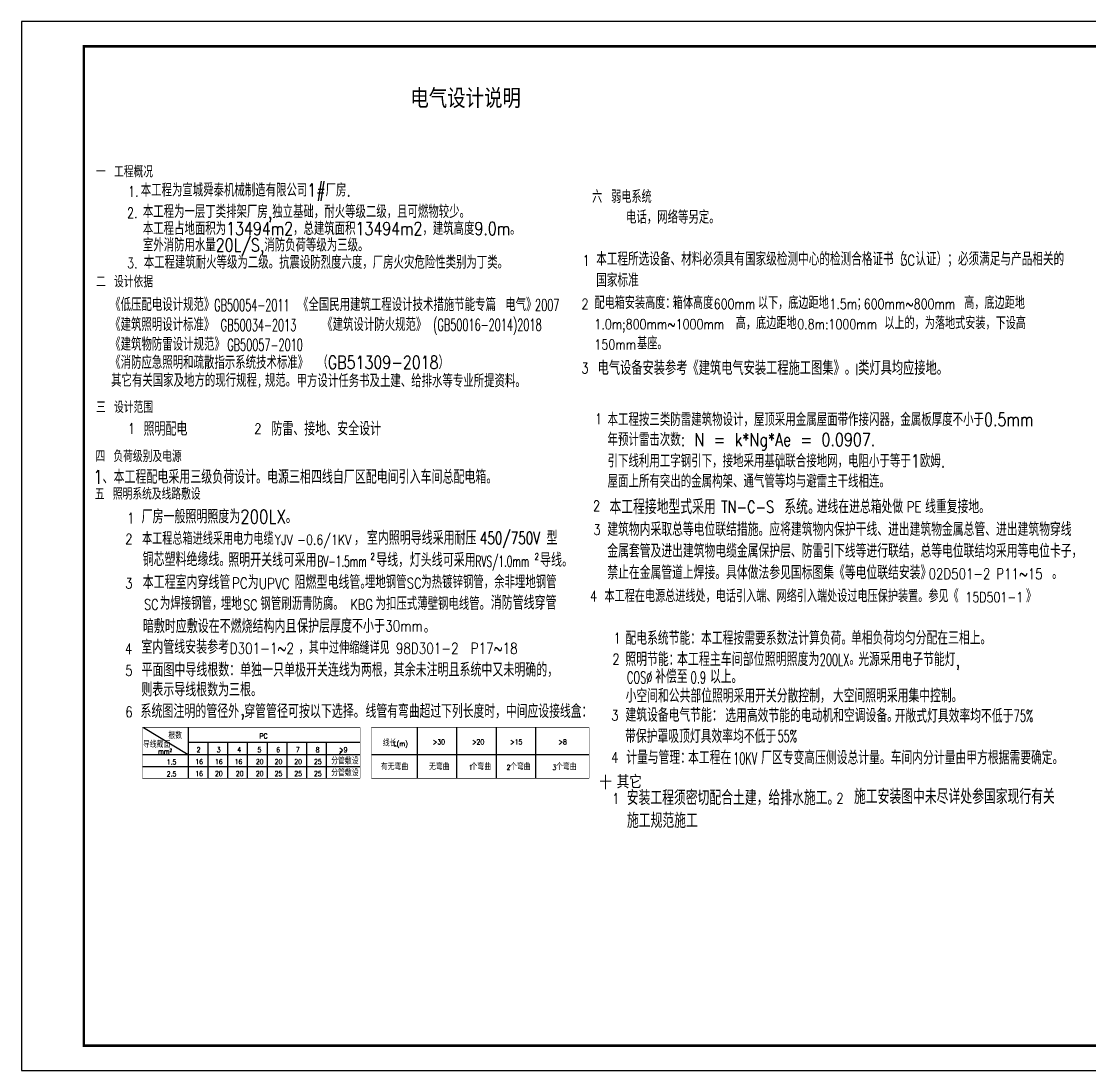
# Model space of a CAD drawing. Extents: x -496980 to 486425, y -292187 to -29437.
# Drawn here: x -496980 to -390051, y -292187 to -187187 of the extents above; entities that cross this region are included whole.
import ezdxf
from ezdxf.enums import TextEntityAlignment as Align

# ---------------------------------------------------------------- set-up
doc = ezdxf.new("R2010")
doc.units = 0
doc.header["$LTSCALE"] = 1000
doc.header["$MEASUREMENT"] = 0
doc.linetypes.add('DASH', pattern=[0.35, 0.25, -0.1])
doc.layers.add('PUB_TEXT', color=7, linetype='Continuous')
doc.layers.add('TEL_TITLE', color=7, linetype='Continuous')
doc.styles.add('-华文细黑', font='', dxfattribs={"width": 0.8})
doc.styles.add('-宋体', font='', dxfattribs={"width": 0.8})
doc.styles.add('_HZTXT', font='txt.shx', dxfattribs={"width": 0.8, "bigfont": 'hztxt.shx'})
doc.styles.add('_SIMPLEX', font='SIMPLEX.shx', dxfattribs={"width": 0.8})
doc.styles.add('_TXT', font='SIMPLEX.shx', dxfattribs={"width": 0.6})
doc.styles.get('-华文细黑').set_extended_font_data('STXihei')
doc.styles.get('-宋体').set_extended_font_data('SimSun')

msp = doc.modelspace()

# ---------------------------------------------------------------- linework, layer by layer
at = {"layer": 'PUB_TEXT', "color": 0}
for p, q in [((-484752, -257839.3), (-480287.9, -260545.9)), ((-480287.9, -257839.3), (-480287.9, -262927.1)), ((-457364.1, -257839.3), (-457364.1, -262927.1)), ((-453415.7, -257839.3), (-453415.7, -262927.1)), ((-449467.3, -257839.3), (-449467.3, -262927.1)), ((-445518.9, -257839.3), (-445518.9, -262927.1)), ((-463079.6, -259355.3), (-480287.9, -259355.3)), ((-478313.7, -259355.3), (-478313.7, -262927.1)), ((-476339.5, -259355.3), (-476339.5, -262927.1)), ((-474365.3, -259355.3), (-474365.3, -262927.1)), ((-472391.1, -259355.3), (-472391.1, -262927.1)), ((-470416.9, -259355.3), (-470416.9, -262927.1)), ((-468442.7, -259355.3), (-468442.7, -262927.1)), ((-466468.5, -259355.3), (-466468.5, -262927.1)), ((-484865.7, -260545.9), (-463079.6, -260545.9)), ((-464856.8, -260224.1), (-465152.5, -260473.4)), ((-461941.8, -260545.9), (-440155.8, -260545.9)), ((-484865.7, -261736.5), (-463079.6, -261736.5))]:
    msp.add_line(p, q, dxfattribs=at)
for points, const_width in [([(-484865.7, -257839.3), (-463079.6, -257839.3)], 63.4), ([(-484865.7, -262927.1), (-484865.7, -257839.3)], 39.6), ([(-463079.6, -262927.1), (-463079.6, -257839.3)], 39.6), ([(-461941.8, -257839.3), (-440155.8, -257839.3)], 63.4), ([(-461941.8, -262927.1), (-461941.8, -257839.3)], 39.6), ([(-440155.8, -262927.1), (-440155.8, -257839.3)], 39.6), ([(-463079.6, -262927.1), (-484865.7, -262927.1)], 63.4), ([(-440155.8, -262927.1), (-461941.8, -262927.1)], 63.4)]:
    msp.add_lwpolyline(points, dxfattribs=dict(at, const_width=const_width))
at = {"layer": 'TEL_TITLE'}
msp.add_lwpolyline([(-496980, -292186.9), (-311230, -292186.9), (-311230, -187186.9), (-496980, -187186.9)], close=True, dxfattribs=at)
at = {"layer": 'TEL_TITLE', "const_width": 250}
msp.add_lwpolyline([(-490730, -289686.9), (-313730, -289686.9), (-313730, -189686.9), (-490730, -189686.9)], close=True, dxfattribs=at)

# ---------------------------------------------------------------- texts
at = {"layer": 'PUB_TEXT', "color": 0}
for s, height, style, width, p in [('电气设计说明', 1688.54, '-宋体', 0.8, (-458041, -195678)), ('一 工程概况', 1160.87, '_HZTXT', 0.8, (-489506.3, -202807.7)), ('1.', 1041.83, '_SIMPLEX', 0.8, (-486303.8, -204730.9, -13855)), (' 本工程为宣城舜泰机械制造有限公司1#厂房.', 1302.29, '_HZTXT', 0.8, (-485957.4, -204716.9)), ('六 弱电系统', 1266.41, '_HZTXT', 0.8, (-439856, -205359.5)), ('2.', 1041.83, '_SIMPLEX', 0.8, (-486412.4, -206870.6, -13855)), ('本工程为一层丁类排架厂房,独立基础，耐火等级二级，且可燃物较少。', 1302.29, '_HZTXT', 0.8, (-484817.6, -206871)), ('电话，网络等另定。', 1302.29, '_HZTXT', 0.8, (-436457.7, -207428.1)), ('本工程占地面积为13494m2，总建筑面积13494m2，建筑高度9.0m。', 1302.29, '_HZTXT', 0.8, (-484817.6, -208567.1)), ('室外消防用水量20L/S,消防负荷等级为三级。', 1302.29, '_HZTXT', 0.8, (-484817.6, -210218.4)), ('本工程建筑耐火等级为二级。抗震设防烈度六度，厂房火灾危险性类别为丁类。', 1302.29, '_HZTXT', 0.8, (-484728.9, -211944.9)), ('1 ', 1063.78, '_SIMPLEX', 0.8, (-440812.9, -211644.7)), ('本工程所选设备、材料必须具有国家级检测中心的检测合格证书（', 1329.728, '_HZTXT', 0.8, (-439445, -211627.5)), ('3C', 1063.78, '_SIMPLEX', 0.8, (-409015.2, -211627.5)), ('认证）；必须满足与产品相关的', 1329.728, '_HZTXT', 0.8, (-407490.4, -211627.5)), ('3.', 1041.83, '_SIMPLEX', 0.8, (-486412.4, -211887.3, -13855)), ('二 设计依据', 1160.87, '_HZTXT', 0.8, (-489506.3, -213812.1)), ('国家标准', 1329.73, '_HZTXT', 0.8, (-439445, -213755)), ('《低压配电设计规范》 ', 1303.345, '_HZTXT', 0.8, (-488091.8, -216177.7)), ('《全国民用建筑工程设计技术措施节能专篇 电气》', 1303.345, '_HZTXT', 0.8, (-469290.2, -216184.4)), ('配电箱安装高度：', 1266.41, '_HZTXT', 0.8, (-439613.8, -215974.5)), ('箱体高度 ', 1266.41, '_HZTXT', 0.8, (-431778, -215974.5)), ('以下，底边距地', 1266.41, '_HZTXT', 0.8, (-423254.7, -215974.5)), ('；  ', 1266.41, '_HZTXT', 0.8, (-413366.2, -215974.5)), ('高，底边距地', 1266.41, '_HZTXT', 0.8, (-402604.9, -215974.5)), ('GB50054-2011', 1186.376, '_SIMPLEX', 0.6, (-477686.1, -216177.7)), ('2007', 1186.38, '_SIMPLEX', 0.6, (-445559.9, -216164.4)), ('2', 1055.3, '_HZTXT', 0.8, (-440918.7, -215999.3)), ('600mm', 1013.13, '_SIMPLEX', 0.8, (-427678.6, -215974.5)), ('1.5m', 1013.13, '_SIMPLEX', 0.8, (-416092, -215974.5)), ('600mm~800mm', 1013.126, '_SIMPLEX', 0.8, (-412663.8, -215974.5)), ('《建筑照明设计标准》 ', 1303.345, '_HZTXT', 0.8, (-488093.1, -218172.7)), ('GB50034-2013', 1186.376, '_SIMPLEX', 0.6, (-477022.2, -218172.7)), ('《建筑设计防火规范》', 1303.34, '_HZTXT', 0.8, (-466867.9, -218174.9)), ('(GB50016-2014)2018', 1186.376, '_SIMPLEX', 0.6, (-455759.2, -218145)), ('1.0m;800mm~1000mm', 1013.126, '_SIMPLEX', 0.8, (-439613.8, -218000.8)), ('高，底边距地', 1266.41, '_HZTXT', 0.8, (-425463.8, -218000.8)), ('0.8m:1000mm ', 1013.126, '_SIMPLEX', 0.8, (-419314.2, -218000.8)), ('以上的，为落地式安装，下设高', 1266.408, '_HZTXT', 0.8, (-410606.2, -218000.8)), ('《建筑物防雷设计规范》', 1303.345, '_HZTXT', 0.8, (-488086.3, -220148.9)), ('GB50057-2010', 1186.376, '_SIMPLEX', 0.6, (-476369.7, -220149.5)), ('150mm', 1013.13, '_SIMPLEX', 0.8, (-439613.8, -220027)), ('基座。', 1266.41, '_HZTXT', 0.8, (-435344.2, -220027)), ('《消防应急照明和疏散指示系统技术标准》 （GB51309-2018）', 1303.345, '_HZTXT', 0.8, (-488086.3, -221965.9)), ('电气设备安装参考《建筑电气安装工程施工图集》。', 1405.713, '_HZTXT', 0.8, (-439303.7, -222576.5)), ('类灯具均应接地。', 1405.71, '_HZTXT', 0.8, (-413221.3, -222576.5)), ('其它有关国家及地方的现行规程', 1303.345, '_HZTXT', 0.8, (-487995.5, -223762.3)), ('规范。', 1303.34, '_HZTXT', 0.8, (-472605, -223762.3)), ('甲方设计任务书及土建、给排水等专业所提资料。', 1303.345, '_HZTXT', 0.8, (-469427.5, -223806.9)), ('3', 1055.3, '_HZTXT', 0.8, (-440927, -222421)), ('I', 1124.6, '_SIMPLEX', 0.8, (-413493.7, -222576.5)), ('，', 1042.7, '_HZTXT', 0.8, (-473375.7, -223847.6)), ('三 设计范围', 1160.87, '_HZTXT', 0.8, (-489506.3, -226371)), ('本工程按三类防雷建筑物设计，屋顶采用金属屋面带作接闪器，金属板厚度不小于0.5mm', 1308.622, '_HZTXT', 0.8, (-438308.9, -227681.7)), ('照明配电', 1371.94, '_HZTXT', 0.8, (-484752.7, -228656.8)), ('2', 1055.3, '_HZTXT', 0.8, (-473671.2, -228476.6)), ('防雷、接地、安全设计', 1371.94, '_HZTXT', 0.8, (-471951.7, -228639.6)), ('年预计雷击次数: N = k*Ng*Ae = 0.0907.', 1308.622, '_HZTXT', 0.8, (-438308.9, -229692.7)), ('四 负荷级别及电源', 1160.87, '_HZTXT', 0.8, (-489565.5, -231282.1)), ('引下线利用工字钢引下，接地采用基础联合接地网，电阻小于等于1欧姆.', 1308.622, '_HZTXT', 0.8, (-438307.9, -231827.8)), ('1、本工程配电采用三级负荷设计。电源三相四线自厂区配电间引入车间总配电箱。', 1371.942, '_HZTXT', 0.8, (-489791.5, -233460.4)), (',', 1046.9, '_SIMPLEX', 0.8, (-421370.7, -231736.2)), ('屋面上所有突出的金属构架、通气管等均与避雷主干线相连。', 1308.622, '_HZTXT', 0.8, (-438307.9, -233849.3)), ('五 照明系统及线路敷设', 1160.874, '_HZTXT', 0.8, (-489620.8, -235048.1)), ('本工程接地型式采用', 1477.48, '_HZTXT', 0.8, (-438114.7, -236507.4)), ('TN-C-S', 1181.98, '_SIMPLEX', 0.8, (-426933.4, -236359.8)), ('系统', 1477.48, '_HZTXT', 0.8, (-420615.1, -236507.4)), ('进线在进总箱处做', 1350.84, '_HZTXT', 0.8, (-417369.6, -236419.6)), ('PE', 1080.67, '_SIMPLEX', 0.8, (-408360.8, -236315.6)), ('线重复接地。', 1350.84, '_HZTXT', 0.8, (-406515.1, -236419.6)), ('厂房一般照明照度为200LX。', 1371.942, '_HZTXT', 0.8, (-484946.3, -237425.7)), ('。', 1477.5, '_HZTXT', 0.8, (-418221.2, -236507.4)), ('建筑物内采取总等电位联结措施。应将建筑物内保护干线、进出建筑物金属总管、进出建筑物穿线', 1350.835, '_HZTXT', 0.8, (-438327.1, -238693.2)), ('本工程总箱进线采用电力电缆', 1266.408, '_HZTXT', 0.8, (-484900, -239566.2)), ('-0.6/1KV', 1013.13, '_SIMPLEX', 0.8, (-469393.8, -239566.2)), ('室内照明导线采用耐压', 1371.94, '_HZTXT', 0.8, (-462395.7, -239566.2)), ('450/750V', 1234.75, '_SIMPLEX', 0.711111, (-451089.5, -239504.3)), ('型', 1371.9, '_HZTXT', 0.8, (-444416.2, -239566.2)), ('2', 1055.3, '_HZTXT', 0.8, (-486584.5, -239513.8)), ('YJV', 1013.13, '_SIMPLEX', 0.8, (-471615.9, -239566.2)), ('，', 1266.4, '_HZTXT', 0.8, (-463664.8, -239566.2)), ('金属套管及进出建筑物电缆金属保护层、防雷引下线等进行联结，总等电位联结均采用等电位卡子，', 1350.835, '_HZTXT', 0.8, (-438327.1, -240854.6)), ('铜芯塑料绝缘线。', 1371.94, '_HZTXT', 0.8, (-484846, -241709.3)), ('照明开关线', 1371.94, '_HZTXT', 0.8, (-476264.4, -241773.5)), ('可采用', 1371.94, '_HZTXT', 0.8, (-470728.8, -241773.5)), ('导线，', 1371.94, '_HZTXT', 0.8, (-461457.7, -241773.5)), ('灯头线', 1371.94, '_HZTXT', 0.8, (-458103.2, -241773.5)), ('可采用', 1371.94, '_HZTXT', 0.8, (-454792.2, -241773.5)), ('RVS/1.0mm', 1097.55, '_SIMPLEX', 0.6, (-451522.9, -241773.5)), ('导线。', 1371.94, '_HZTXT', 0.8, (-445056.5, -241773.5)), ('BV-1.5mm', 1097.55, '_SIMPLEX', 0.6, (-467347.5, -241773.5)), ('禁止在金属管道上焊接。具体做法参见国标图集《等电位联结安装》', 1350.835, '_HZTXT', 0.8, (-438327.1, -243015.9)), ('本工程室内穿线管', 1371.94, '_HZTXT', 0.8, (-484835.8, -243992.1)), ('为', 1371.9, '_HZTXT', 0.8, (-474327.4, -243992.1)), ('阻燃型电线管。', 1371.94, '_HZTXT', 0.8, (-469632.8, -243992.1)), ('埋地钢管', 1302.29, '_HZTXT', 0.8, (-462588.4, -243927.2)), ('为热镀锌钢管，余非埋地', 1302.29, '_HZTXT', 0.8, (-456948.8, -243927.2)), ('钢管', 1302.29, '_HZTXT', 0.8, (-445488.6, -243927.2)), ('02D501-2 P11~15', 1080.668, '_SIMPLEX', 0.8, (-406171.9, -243015.9)), ('。', 1350.8, '_HZTXT', 0.8, (-393807.4, -243015.9)), ('3', 1055.3, '_HZTXT', 0.8, (-486584.5, -243953.6)), ('PC', 1097.55, '_TXT', 0.8, (-475900.6, -243951.1)), ('UPVC', 1097.55, '_TXT', 0.8, (-473213.6, -243992.1)), ('SC', 1041.83, '_SIMPLEX', 0.8, (-458391.8, -243927.2)), ('为焊接钢管，', 1302.29, '_HZTXT', 0.8, (-483107.7, -246061.1)), ('埋地', 1302.29, '_HZTXT', 0.8, (-477002.4, -246096.8, 16626)), ('钢管刷沥青防腐。', 1302.29, '_HZTXT', 0.8, (-473046.1, -246096.8, 16626)), ('为扣压式薄壁钢电线管。', 1302.29, '_HZTXT', 0.8, (-461521.8, -246096.8, 16626)), ('消防管线穿管', 1371.94, '_HZTXT', 0.8, (-449997.9, -246048.7)), ('本工程在电源总进线处，电话引入端、网络引入端处设过电压保护装置。参见《', 1266.408, '_HZTXT', 0.8, (-438615.6, -245314.7)), ('15D501-1', 1013.13, '_SIMPLEX', 0.8, (-402489.8, -245314.7)), ('》', 1266.4, '_HZTXT', 0.8, (-396420.1, -245314.7)), ('SC', 1041.83, '_SIMPLEX', 0.8, (-484703.8, -246061.1)), ('SC', 1041.83, '_SIMPLEX', 0.8, (-474788.4, -246096.8, 16626)), ('KBG', 1041.83, '_SIMPLEX', 0.8, (-464046, -246046.1)), ('暗敷时应敷设在不燃烧结构内且', 1371.942, '_HZTXT', 0.8, (-484812.1, -248399.4)), ('保护层厚度不小于', 1371.94, '_HZTXT', 0.8, (-469373.5, -248378.2)), ('30mm', 1097.55, '_SIMPLEX', 0.8, (-460559.8, -248229.4)), ('。', 1371.9, '_HZTXT', 0.8, (-456688.4, -248407.4)), ('单相负荷均匀分配在三相上。', 1350.835, '_HZTXT', 0.8, (-413944, -249555.6)), ('室内管线安装参考', 1371.94, '_HZTXT', 0.8, (-484972, -250481.4)), ('，其中过伸缩缝详见', 1266.41, '_HZTXT', 0.8, (-469227.2, -250481.4)), ('配电系统节能：本工程按需要系数法计算负荷。', 1350.835, '_HZTXT', 0.8, (-436513.2, -249578)), ('4', 1055.3, '_HZTXT', 0.8, (-486611.8, -250499.1)), ('D301-1~2', 1097.55, '_TXT', 0.8, (-476126.1, -250481.4)), ('98D301-2  P17~18', 1097.554, '_TXT', 0.8, (-459495.2, -250481.4)), ('照明节能：', 1350.84, '_HZTXT', 0.8, (-436513.2, -251698.8)), ('本工程主车间部位照明照度为', 1371.942, '_HZTXT', 0.8, (-431359.8, -251706.8)), ('光源采用电子节能灯,', 1350.84, '_HZTXT', 0.8, (-413203.2, -251706.9)), ('平面图中导线根数：单独一只单极开关连线为两根，其余未注明且系统中又未明确的，', 1371.942, '_HZTXT', 0.8, (-484952.8, -252761.6)), ('200LX', 1186.38, '_SIMPLEX', 0.6, (-417062.1, -251666.7)), ('。', 1318.2, '_HZTXT', 0.8, (-414091.9, -251604.9)), ('5', 1055.3, '_HZTXT', 0.8, (-486584.4, -252680.1)), ('COS%%C', 1186.38, '_SIMPLEX', 0.6, (-436354.7, -253430.9)), ('补偿至', 1350.84, '_HZTXT', 0.8, (-433530.5, -253430.9)), ('0.9', 1186.38, '_SIMPLEX', 0.6, (-429979.5, -253430.9)), ('以上。', 1350.84, '_HZTXT', 0.8, (-428057.3, -253430.9)), ('则表示导线根数为三根。', 1371.942, '_HZTXT', 0.8, (-484968.8, -254747.8)), ('小空间和公共部位照明采用开关分散控制，', 1350.835, '_HZTXT', 0.8, (-436496.7, -255354.6)), ('大空间照明采用集中控制。', 1350.835, '_HZTXT', 0.8, (-415749.2, -255340.5)), ('系统图注明的管径外', 1371.94, '_HZTXT', 0.8, (-485056.5, -256907.9)), ('穿管管径可按以下选择。', 1371.942, '_HZTXT', 0.8, (-474680.5, -256907.9)), ('线管有弯曲超过下列长度时，中间应设接线盒：', 1350.835, '_HZTXT', 0.8, (-462524.3, -256897)), ('6', 1055.3, '_HZTXT', 0.8, (-486574.8, -256820.1)), (',', 1435.3, '_SIMPLEX', 0.941176, (-475120.6, -256651.3)), ('建筑设备电气节能：', 1350.84, '_HZTXT', 0.8, (-436513.2, -257279.7)), ('选用高效节能的电动机和空调设备。', 1350.835, '_HZTXT', 0.8, (-426524.4, -257322.8)), ('开敞式灯具效率均不低于', 1350.835, '_HZTXT', 0.8, (-409565.4, -257368.6)), ('75%', 1186.38, '_SIMPLEX', 0.6, (-397649, -257274.3)), ('根数', 633.2, '_HZTXT', 0.8, (-482268.6, -258983.3)), ('PC ', 506.56, '_SIMPLEX', 0.8, (-473140.5, -258952.7)), ('带保护罩吸顶灯具效率均不低于', 1350.835, '_HZTXT', 0.8, (-436551.2, -259400.3)), ('55%%%', 1186.38, '_SIMPLEX', 0.6, (-421292.7, -259306)), ('导线截面', 633.2, '_HZTXT', 0.8, (-484807.4, -259870.7)), ('2', 506.6, '_SIMPLEX', 0.8, (-479437.2, -260330.4)), ('3', 506.6, '_SIMPLEX', 0.8, (-477425.2, -260330.4)), ('4', 506.6, '_SIMPLEX', 0.8, (-475354.4, -260330.4)), ('5', 506.6, '_SIMPLEX', 0.8, (-473347.7, -260330.4)), ('6', 506.6, '_SIMPLEX', 0.8, (-471468.2, -260330.4)), ('7', 506.6, '_SIMPLEX', 0.8, (-469494, -260330.4)), ('8', 506.6, '_SIMPLEX', 0.8, (-467519.8, -260330.4)), ('>9', 506.56, '_SIMPLEX', 0.8, (-465182.8, -260330.4)), ('线长', 633.2, '_HZTXT', 0.8, (-460806, -259727.6)), ('L(m)', 506.56, '_SIMPLEX', 0.8, (-459742.7, -259727.6)), ('>30', 506.56, '_SIMPLEX', 0.8, (-455815.9, -259542)), ('>20', 506.56, '_SIMPLEX', 0.8, (-451880.3, -259542)), ('>15', 506.56, '_SIMPLEX', 0.8, (-448066.2, -259542)), ('>8', 506.56, '_SIMPLEX', 0.8, (-443230.7, -259542)), ('mm', 506.56, '_SIMPLEX', 0.8, (-483292.6, -260486)), ('分管敷设', 633.2, '_HZTXT', 0.8, (-465964.7, -261521)), ('计量与管理：', 1350.84, '_HZTXT', 0.8, (-436437.8, -261519.3)), ('本工程在', 1350.84, '_HZTXT', 0.8, (-430244.2, -261541.1)), ('10KV', 1186.38, '_SIMPLEX', 0.6, (-425727.3, -261541.1)), ('厂区专变高压侧设总计量。车间内分计量由甲方根据需要确定。', 1350.835, '_HZTXT', 0.8, (-422931, -261541.1)), ('1.5', 506.56, '_SIMPLEX', 0.8, (-482431.4, -261556.5)), ('16', 506.56, '_SIMPLEX', 0.8, (-479577.4, -261521)), ('16', 506.56, '_SIMPLEX', 0.8, (-477603.2, -261521)), ('16', 506.56, '_SIMPLEX', 0.8, (-475629, -261521)), ('20', 506.56, '_SIMPLEX', 0.8, (-473513.5, -261521)), ('20', 506.56, '_SIMPLEX', 0.8, (-471633.9, -261521)), ('20', 506.56, '_SIMPLEX', 0.8, (-469659.7, -261521)), ('25', 506.56, '_SIMPLEX', 0.8, (-467685.5, -261521)), ('有无弯曲 ', 633.2, '_HZTXT', 0.8, (-460996.2, -262100.2)), (' 无弯曲 ', 633.2, '_HZTXT', 0.8, (-456625, -262100.2)), ('1', 506.6, '_SIMPLEX', 0.8, (-452191.8, -262100.2)), ('个弯曲 ', 633.2, '_HZTXT', 0.8, (-452021.3, -262100.2)), ('2', 506.6, '_SIMPLEX', 0.8, (-448402.9, -262100.2)), ('个弯曲 ', 633.2, '_HZTXT', 0.8, (-448058.7, -262100.2)), ('3', 506.6, '_SIMPLEX', 0.8, (-443809.4, -262100.2)), ('个弯曲 ', 633.2, '_HZTXT', 0.8, (-443465.1, -262100.2)), ('2.5', 506.56, '_SIMPLEX', 0.8, (-482431.4, -262747.1)), ('16', 506.56, '_SIMPLEX', 0.8, (-479577.4, -262711.6)), ('20', 506.56, '_SIMPLEX', 0.8, (-477603.2, -262711.6)), ('20', 506.56, '_SIMPLEX', 0.8, (-475520.2, -262711.6)), ('20', 506.56, '_SIMPLEX', 0.8, (-473513.5, -262711.6)), ('25', 506.56, '_SIMPLEX', 0.8, (-471633.9, -262711.6)), ('25', 506.56, '_SIMPLEX', 0.8, (-469659.7, -262711.6)), ('25', 506.56, '_SIMPLEX', 0.8, (-467685.5, -262711.6)), ('分管敷设', 633.2, '_HZTXT', 0.8, (-465964.7, -262711.6)), ('十', 1160.9, '-华文细黑', 0.8, (-439144.9, -263902.4)), ('其它', 1160.87, '-华文细黑', 0.8, (-437400.5, -263817.3)), ('安装工程须密切配合土建，给排水施工。', 1477.476, '_HZTXT', 0.8, (-436383.3, -265622.8)), ('施工安装图中未尽详处参国家现行有关', 1477.476, '_HZTXT', 0.8, (-413633.9, -265503.6)), ('施工规范施工', 1477.48, '_HZTXT', 0.8, (-436364.4, -267901.2))]:
    msp.add_text(s, height=height, dxfattribs=dict(at, style=style, width=width)).set_placement(p)
at = {"layer": 'PUB_TEXT', "color": 0, "linetype": 'DASH', "style": '_HZTXT', "width": 0.8}
for s, height, p in [('1 ', 1055.34, (-439572.6, -227488.8)), ('1 ', 1055.34, (-486307.8, -228466.6)), ('2 ', 1055.34, (-439769.3, -236194.3)), ('1 ', 1055.34, (-486373.5, -237418.9)), ('3 ', 1055.34, (-439733.8, -238575.2)), ('4', 1055.3, (-440068.1, -245228.5)), ('1 ', 1055.34, (-437708.6, -249431.7)), ('2 ', 1055.34, (-437825.4, -251540.7)), ('3 ', 1055.34, (-437936.7, -257163.7)), ('4', 1055.3, (-437936.7, -261386.5)), ('1', 1055.3, (-437824.9, -265492.6)), ('2', 1055.3, (-415395.3, -265467))]:
    msp.add_text(s, height=height, dxfattribs=at).set_placement(p)
at = {"layer": 'PUB_TEXT', "color": 0, "style": '_SIMPLEX'}
for height, width, p in [(658.5, 0.6, (-462022.1, -240404.8)), (658.5, 0.6, (-445597.9, -240404.8)), (303.9, 0.8, (-482134.8, -259979.4))]:
    msp.add_text('2', height=height, dxfattribs=dict(at, width=width)).set_placement(p, align=Align.TOP_LEFT)

doc.saveas('drawing.dxf')
